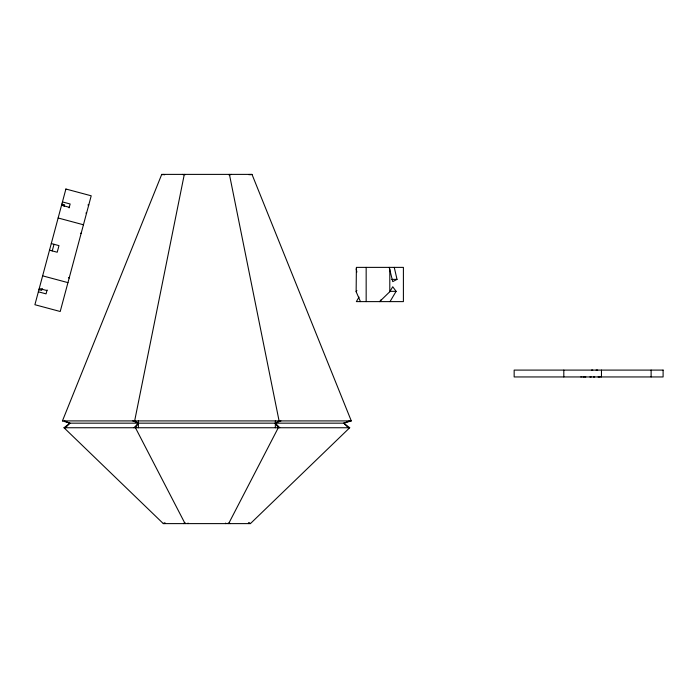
<?xml version="1.0" encoding="UTF-8"?>
<svg xmlns="http://www.w3.org/2000/svg" width="698" height="698" viewBox="0 0 698 698"><rect width="100%" height="100%" fill="white"/><g stroke="black" fill="none" stroke-linecap="round" stroke-linejoin="round"><path stroke-width="1.05" d="M360.473 301.615L356.137 291.72L356.39 267.378L403.4 267.378L403.4 301.615L356.355 301.615L359.025 297.121M42.185 288.466L41.671 290.377L38.94 289.644M52.245 250.905L54.025 244.291M64.155 206.486L64.6 204.828L61.86 204.095M47.106 289.958L46.059 293.867L38.364 291.808M69.093 207.899L70.14 203.991L62.445 201.923M62.436 420.911L161.735 174.387L251.995 174.387L351.286 420.911L343.817 423.171L69.905 423.171L62.436 420.911L351.286 420.911M228.272 523.038L228.639 523.613L278.284 427.743L275.344 423.171L279.078 420.911L229.424 174.387L228.726 174.814M356.137 291.72L356.879 290.481M379.982 301.615L381.047 299.826M379.59 301.615L389.798 291.72L392.738 286.765L396.115 291.336L390.008 301.615M185.459 523.038L185.083 523.613L135.438 427.743L138.387 423.171L134.653 420.911L184.298 174.387L184.996 174.814M65.49 427.743L69.905 423.171L64.303 420.911M133.972 427.743L138.387 423.171L132.786 420.911M164.78 523.613L165.339 523.038M183.618 523.613L184.167 523.038M69.905 423.171L64.015 427.743L163.315 523.613L250.408 523.613L349.707 427.743L343.817 423.171L349.419 420.911M163.315 523.613L164.414 522.75M394.257 267.378L397.022 279.375L392.738 281.626L389.196 267.378M230.244 174.814L231.291 174.387M249.073 174.814L250.128 174.387M280.936 420.911L275.344 423.171L279.758 427.743M250.591 174.814L251.995 174.387M85.871 213.082L86.604 212.986M87.887 205.011L88.777 204.898M580.876 376.946L581.338 376.946M589.906 376.946L591.241 376.946M598.107 376.946L600.228 376.946M597.663 370.097L596.101 370.097M582.996 376.946L583.798 376.946M584.601 376.946L585.823 376.946M391.744 279.375L397.022 279.375M390.261 291.336L396.115 291.336M592.777 370.097L591.564 370.097M64.015 427.743L349.707 427.743M593.396 376.946L594.687 376.946M80.453 233.28L81.16 233.324M61.555 205.238L69.25 207.297M58.143 217.994L83.455 224.773M51.286 243.558L58.981 245.626L57.21 252.24L49.514 250.172M42.639 275.85L67.95 282.629M39.245 288.51L46.941 290.569M161.735 174.387L163.131 174.814M182.431 174.387L183.478 174.814M163.602 174.387L164.649 174.814M68.421 277.664L69.181 278.04M248.942 522.47L250.408 523.613M343.817 423.171L348.232 427.743M248.392 523.038L248.942 523.613M229.555 523.038L230.104 523.613M356.137 268.878L356.879 272.063M651.121 370.097L651.121 376.946M601.467 370.097L601.467 376.946M563.81 370.097L563.81 376.946M389.798 268.878L389.798 291.72M366.162 267.378L366.162 301.615M275.344 420.911L275.344 427.743M225.69 523.038L225.69 523.613M188.032 523.038L188.032 523.613M138.387 420.911L138.387 427.743M663.1 370.097L663.1 376.946L514.156 376.946L514.156 370.097L663.1 370.097M65.9 189.018L34.9 304.721L60.211 311.5L91.211 195.798L65.9 189.018"/></g></svg>
